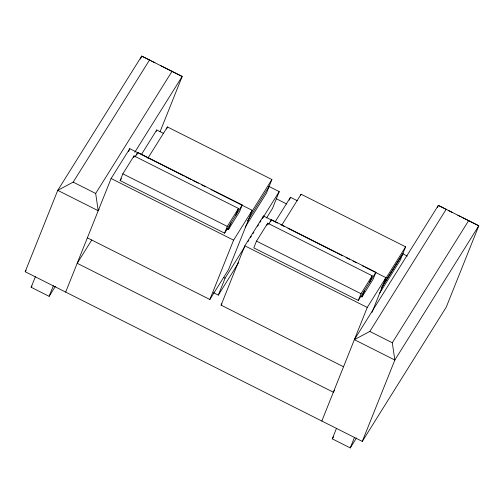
<?xml version="1.0" encoding="UTF-8"?>
<svg xmlns="http://www.w3.org/2000/svg" width="504" height="504" viewBox="0 0 504 504"><rect width="100%" height="100%" fill="white"/><g stroke="black" fill="none" stroke-linecap="round" stroke-linejoin="round"><path stroke-width="0.76" d="M462.754 217.69L478.8 225.767L394.84 360.026L354.375 339.658L438.335 205.399L478.8 225.767L446.254 307.144L362.294 441.403L25.2 271.725L57.746 190.348L141.706 56.089L182.171 76.463L160.089 131.676M55.352 286.385L49.134 296.333L31.154 287.28L35.393 276.677M140.54 59L141.706 56.089L150.079 60.304M49.134 296.333L53.374 285.724M65.665 292.093L111.1 178.504L129.749 148.686L184.344 176.161M128.589 151.578L129.749 148.686M134.82 157.034L137.718 152.391L242.229 204.996L224.576 233.157L120.128 180.583L122.831 173.823L134.039 155.9L238.493 208.473L235.784 215.233M133.497 157.248L134.039 155.9M136.634 155.106L137.718 152.391M156.177 131.374L156.744 129.963L163.743 133.484M166.622 128.974L167.435 126.945L271.883 179.518L266.509 193.057L245.259 227.033M224.576 233.157L227.285 226.397L238.493 208.473M226.926 228.961L228.331 229.667L231.04 222.888M242.229 204.996L239.513 211.781L228.331 229.667M87.368 237.831L209.859 299.483L233.585 240.162L252.233 210.338L213.74 190.959M213.425 292.648L218.327 295.111L225.105 278.164L244.673 246.872M252.233 210.338L228.507 269.659L209.859 299.483M343.533 366.767L221.099 305.141L244.831 245.82L263.479 215.996L277.471 223.039M262.609 218.169L263.479 215.996M369.52 282.549L372.223 275.789L267.712 223.184L256.505 241.107L253.802 247.867L358.306 300.472L375.902 272.286L271.448 219.706L268.55 224.343M268.733 186.329L279.229 191.614L272.45 208.561L266.622 217.886M266.906 225.212L267.712 223.184M270.635 221.741L271.448 219.706M289.346 200.101L290.474 197.278L297.467 200.8M300.567 195.583L301.108 194.229L405.613 246.834L400.182 260.341L379.354 293.656M358.306 300.472L361.015 293.712L372.223 275.789M360.599 296.245L362.004 296.951L364.713 290.172M375.902 272.286L373.187 279.065L362.004 296.951M321.829 421.029L367.259 307.446L385.906 277.622L364.921 267.057M372.021 312.348L385.906 277.622M356.486 437.963L350.267 447.911L332.287 438.858L336.527 428.255M437.459 207.579L438.335 205.399L445.309 208.908M350.267 447.911L354.507 437.302M362.294 441.403L394.84 360.026L392.295 342.751L468.789 220.431M99.049 209.393L98.217 210.722L57.746 190.348L73.181 182.127L149.675 59.8M25.2 271.725L26.032 270.396M31.154 287.28L31.979 285.957M98.217 210.722L95.672 193.448L172.166 71.121M134.788 152.233L182.171 76.463L160.543 65.577M120.128 180.583L121.376 178.592M141.34 154.596L156.744 129.963M91.778 239.954L77.194 263.283L333.352 392.219L334.599 390.222M147.861 158.243L167.435 126.945M250.646 213.482L271.883 179.518M247.527 220.903L269.224 186.278M248.006 241.548L248.837 240.219M250.501 237.554L251.332 236.225M253.002 233.56L253.833 232.231M257.582 226.233L258.413 224.904M260.077 222.239L260.908 220.909M262.578 218.245L279.229 191.614M218.327 295.111L238.726 262.489M221.099 305.141L221.93 303.817M275.071 221.911L290.474 197.278M281.95 224.86L301.108 194.229M384.376 280.791L405.613 246.834M354.375 339.658L369.81 331.43L446.305 209.11M332.287 438.858L333.535 436.867M151.471 61.009L154.961 62.767M448.799 210.666L452.29 212.423M457.871 215.233L461.355 216.991M402.406 253.619L407.308 256.082M276.268 198.727L286.795 204.026M185.743 176.866L191.344 179.689M192.742 180.394L198.343 183.21M201.839 184.974L205.342 186.732M210.937 189.554L212.341 190.254M280.967 224.803L284.464 226.561M287.967 228.325L335.538 252.265M336.937 252.97L342.531 255.786M346.034 257.55L349.53 259.308M353.027 261.072L356.523 262.83M362.124 265.652L363.523 266.351M122.831 173.823L227.285 226.397M256.505 241.107L361.015 293.712M111.1 178.504L233.585 240.162M244.831 245.82L367.259 307.446M73.181 182.127L95.672 193.448M369.81 331.43L392.295 342.751M223.707 277.458L225.105 278.164M402.898 253.562L381.232 288.206L402.91 253.594"/></g></svg>
